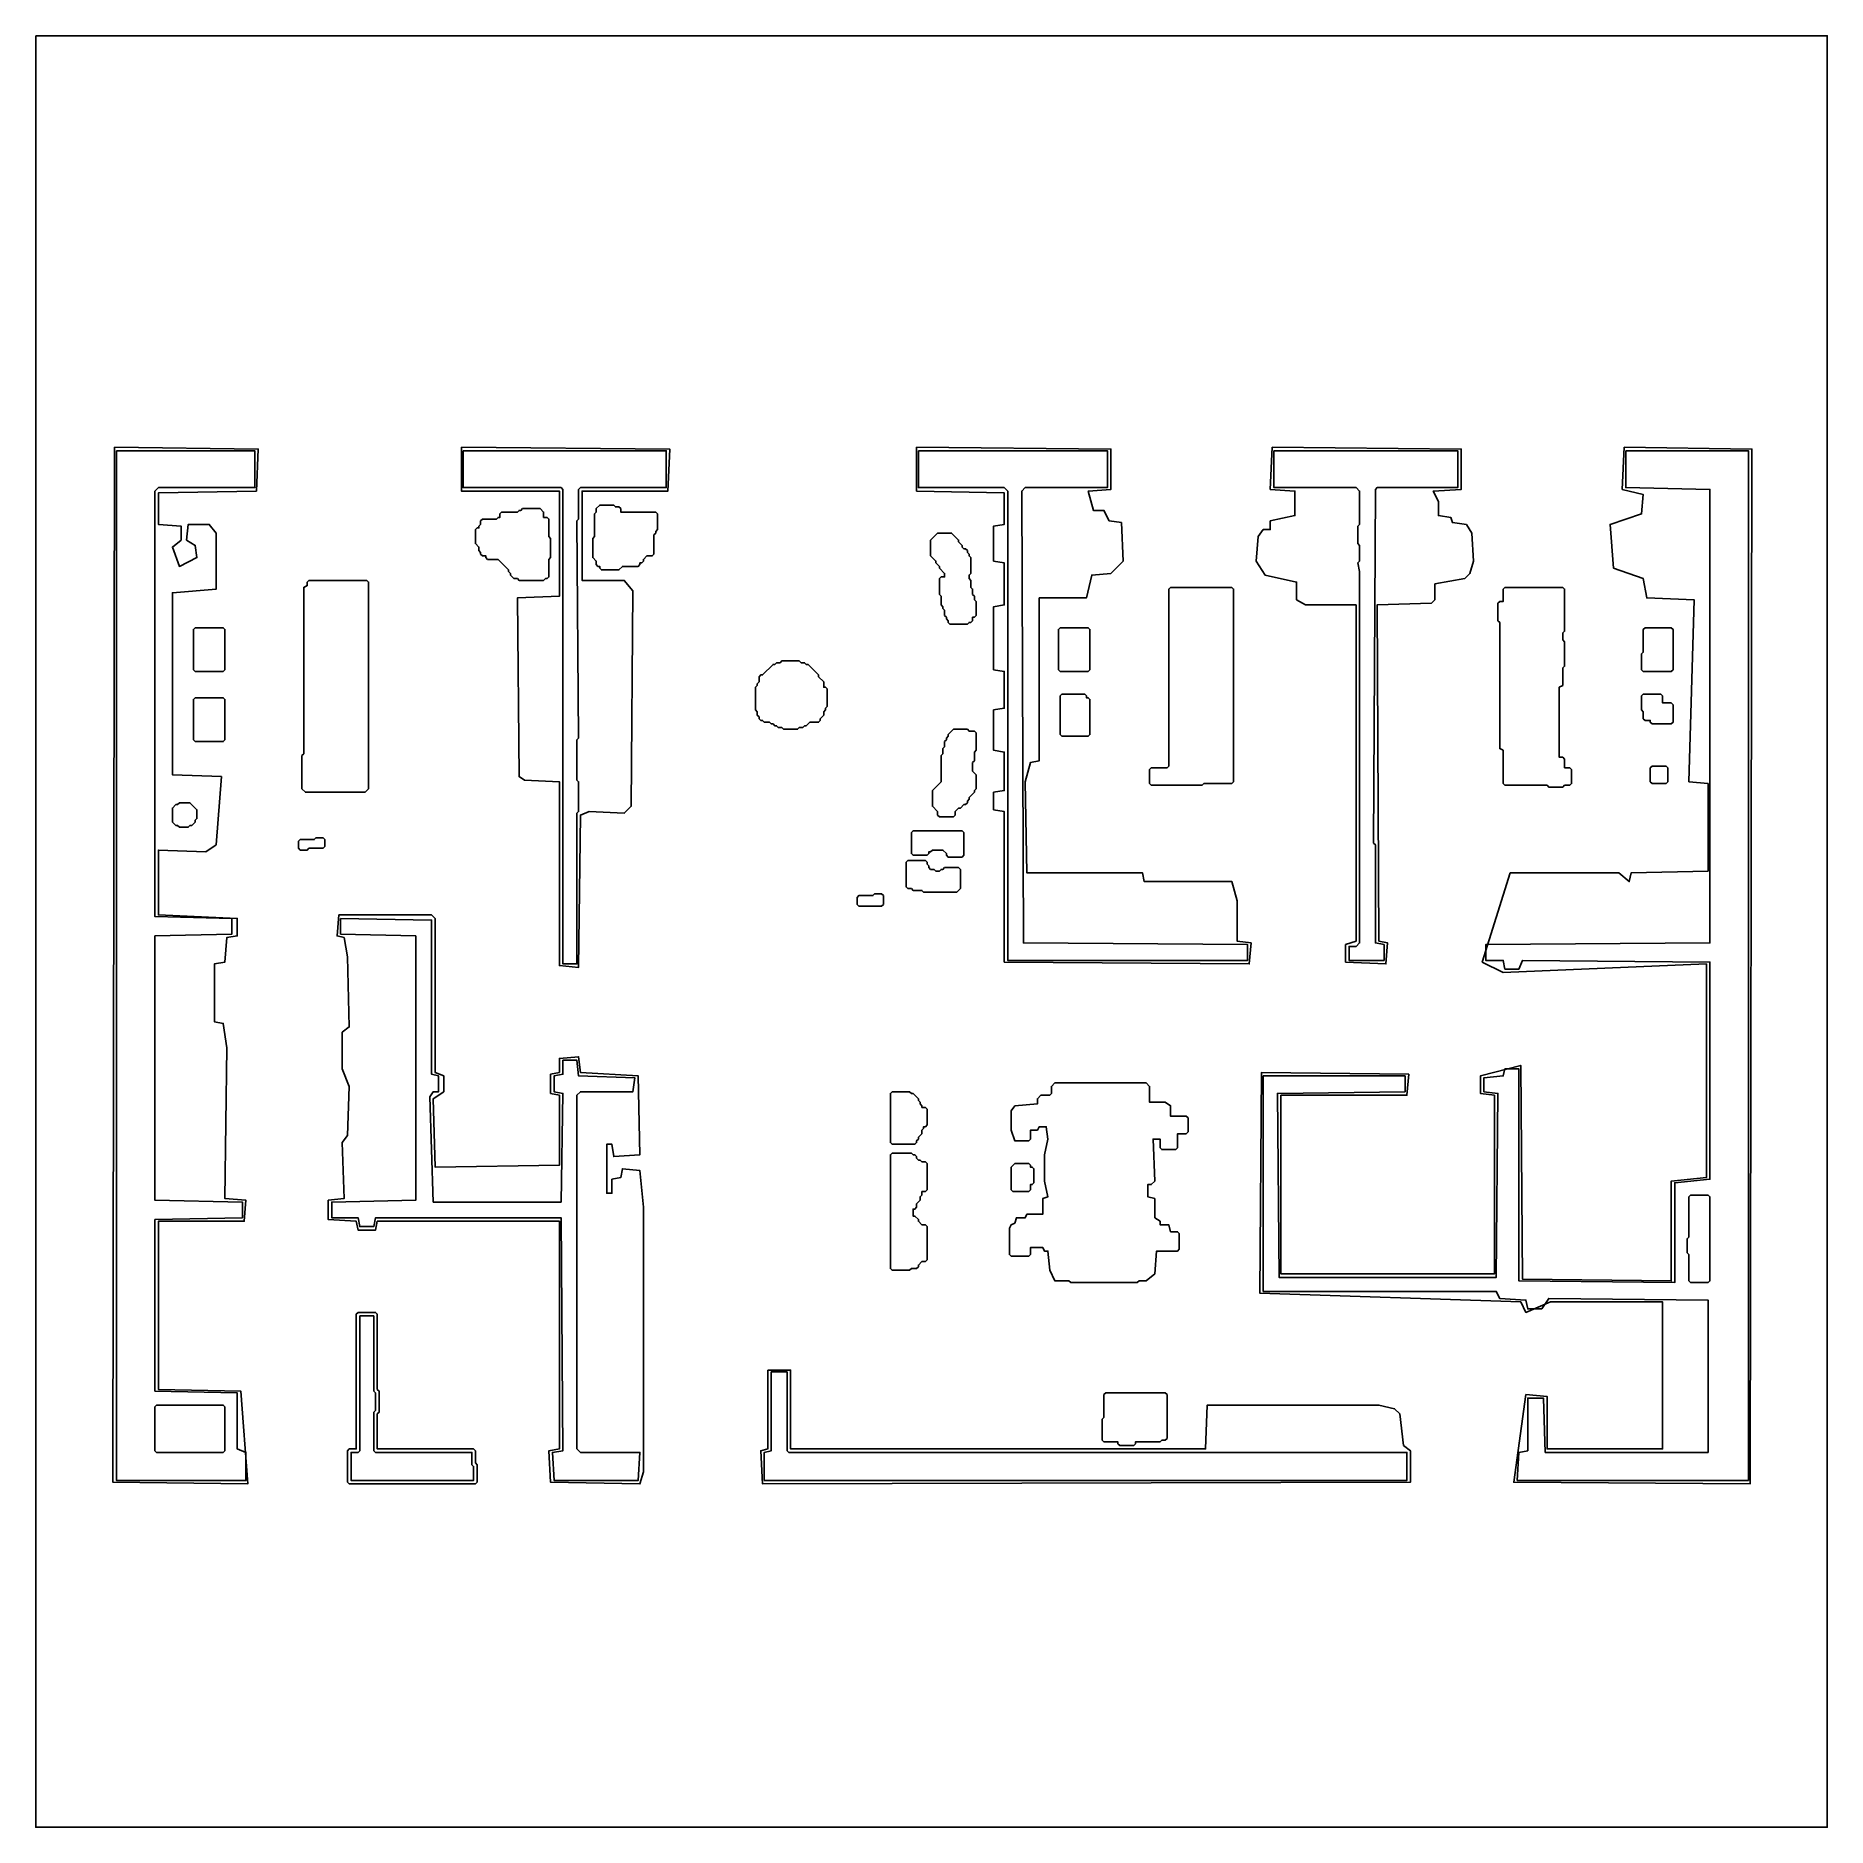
# Model space of a CAD drawing. Header units: metres. Extents: x 0 to 1023, y 1 to 1024.
import ezdxf

# ---------------------------------------------------------------- set-up
doc = ezdxf.new("R2010")
doc.units = ezdxf.units.M
doc.layers.add('A-FURN', color=2, linetype='Continuous')
doc.layers.add('A-WALL', color=1, linetype='Continuous')

msp = doc.modelspace()

# ---------------------------------------------------------------- linework, layer by layer
at = {"layer": 'A-FURN'}
for points in [[(0, 1024), (0, 1), (1023, 1), (1023, 1024), (0, 1024)], [(45, 789), (127, 788), (126, 764), (70, 763), (70, 745), (83, 744), (83, 736), (78, 732), (82, 721), (92, 726), (91, 733), (86, 736), (87, 745), (99, 745), (103, 740), (103, 708), (78, 706), (78, 602), (106, 601), (103, 562), (97, 558), (70, 559), (70, 522), (115, 520), (115, 510), (109, 509), (108, 495), (102, 494), (102, 461), (107, 460), (109, 446), (108, 360), (120, 359), (119, 347), (70, 347), (70, 251), (117, 250), (121, 197), (44, 198), (45, 789)], [(243, 789), (362, 788), (361, 764), (312, 764), (312, 713), (336, 713), (341, 707), (340, 584), (336, 580), (316, 581), (311, 579), (310, 492), (299, 493), (299, 598), (279, 599), (276, 601), (275, 703), (299, 704), (299, 764), (243, 764), (243, 789)], [(503, 789), (614, 788), (614, 765), (601, 764), (604, 753), (610, 753), (613, 747), (620, 746), (621, 724), (614, 717), (603, 716), (600, 703), (573, 703), (573, 610), (568, 609), (565, 598), (566, 546), (632, 546), (633, 541), (683, 541), (686, 530), (686, 507), (694, 506), (693, 494), (553, 495), (553, 581), (547, 582), (547, 592), (553, 593), (553, 615), (547, 616), (547, 639), (553, 640), (553, 661), (547, 662), (547, 698), (553, 699), (553, 723), (547, 724), (547, 744), (553, 745), (553, 763), (503, 764), (503, 789)], [(706, 789), (814, 788), (814, 765), (798, 764), (801, 758), (801, 750), (808, 749), (809, 746), (817, 745), (820, 740), (821, 724), (819, 717), (816, 714), (799, 711), (799, 702), (797, 700), (766, 699), (767, 507), (772, 506), (771, 494), (748, 495), (748, 505), (754, 507), (754, 699), (725, 699), (720, 702), (720, 712), (702, 716), (697, 724), (698, 738), (701, 742), (705, 742), (705, 747), (719, 750), (719, 764), (705, 765), (706, 789)], [(907, 789), (980, 788), (979, 197), (844, 198), (851, 248), (863, 247), (863, 217), (929, 217), (929, 301), (865, 301), (851, 295), (848, 301), (699, 306), (700, 432), (784, 431), (783, 419), (711, 419), (711, 317), (833, 317), (833, 419), (825, 420), (825, 430), (848, 436), (849, 314), (934, 313), (934, 370), (954, 372), (954, 494), (838, 489), (826, 495), (842, 546), (904, 546), (910, 541), (911, 546), (955, 547), (955, 597), (944, 598), (947, 702), (920, 703), (918, 714), (901, 720), (899, 745), (917, 751), (918, 762), (906, 765), (907, 789)], [(254, 747), (255, 748), (263, 748), (264, 749), (265, 749), (265, 751), (266, 752), (275, 752), (276, 753), (277, 753), (278, 754), (288, 754), (290, 752), (290, 749), (292, 749), (293, 748), (293, 738), (294, 737), (294, 726), (293, 725), (293, 715), (292, 714), (291, 714), (290, 713), (276, 713), (275, 714), (273, 714), (271, 716), (271, 717), (270, 718), (270, 719), (264, 725), (258, 725), (257, 726), (257, 727), (255, 727), (254, 728), (254, 729), (253, 730), (253, 732), (251, 734), (251, 742), (252, 743), (253, 743), (253, 744), (254, 745), (254, 747)], [(320, 754), (322, 756), (330, 756), (331, 755), (333, 755), (334, 754), (334, 752), (354, 752), (355, 751), (355, 742), (354, 741), (354, 740), (353, 739), (353, 728), (352, 727), (349, 727), (347, 725), (347, 724), (346, 723), (345, 723), (345, 722), (344, 721), (335, 721), (333, 719), (323, 719), (322, 720), (322, 721), (321, 721), (320, 722), (320, 724), (318, 726), (318, 737), (319, 738), (319, 751), (320, 752), (320, 754)], [(515, 740), (523, 740), (527, 736), (527, 735), (529, 733), (529, 732), (530, 731), (531, 731), (532, 730), (532, 729), (533, 728), (533, 727), (534, 726), (534, 717), (533, 716), (533, 714), (534, 713), (534, 709), (535, 708), (535, 705), (536, 704), (536, 702), (537, 701), (537, 693), (536, 692), (535, 692), (535, 690), (534, 689), (533, 689), (532, 688), (522, 688), (521, 689), (521, 690), (520, 691), (520, 692), (519, 693), (519, 696), (518, 697), (518, 698), (517, 699), (517, 704), (516, 705), (516, 714), (517, 715), (519, 715), (519, 717), (516, 720), (516, 721), (514, 723), (514, 724), (511, 727), (511, 736), (515, 740)], [(156, 713), (189, 713), (190, 712), (190, 594), (188, 592), (154, 592), (152, 594), (152, 613), (153, 614), (153, 709), (155, 710), (155, 712), (156, 713)], [(648, 709), (683, 709), (684, 708), (684, 598), (683, 597), (667, 597), (666, 596), (637, 596), (636, 597), (636, 605), (637, 606), (646, 606), (647, 607), (647, 708), (648, 709)], [(839, 709), (872, 709), (873, 708), (873, 684), (872, 683), (872, 679), (873, 678), (873, 664), (872, 663), (872, 653), (870, 652), (870, 612), (872, 612), (873, 611), (873, 606), (876, 606), (877, 605), (877, 597), (876, 596), (873, 596), (872, 595), (864, 595), (863, 596), (839, 596), (838, 597), (838, 616), (836, 617), (836, 689), (835, 690), (835, 700), (836, 701), (838, 701), (838, 708), (839, 709)], [(91, 686), (107, 686), (108, 685), (108, 662), (107, 661), (91, 661), (90, 662), (90, 685), (91, 686)], [(585, 686), (601, 686), (602, 685), (602, 662), (601, 661), (585, 661), (584, 662), (584, 685), (585, 686)], [(919, 686), (934, 686), (935, 685), (935, 662), (934, 661), (918, 661), (917, 662), (917, 671), (918, 672), (918, 685), (919, 686)], [(413, 658), (414, 659), (415, 659), (421, 665), (422, 665), (423, 666), (425, 666), (426, 667), (436, 667), (437, 666), (439, 666), (440, 665), (441, 665), (447, 659), (447, 658), (450, 655), (450, 652), (451, 652), (452, 651), (452, 641), (451, 640), (451, 639), (450, 638), (450, 636), (448, 634), (448, 633), (447, 632), (442, 632), (440, 630), (439, 630), (438, 629), (436, 629), (435, 628), (427, 628), (426, 629), (424, 629), (423, 630), (422, 630), (421, 631), (420, 631), (419, 632), (416, 632), (415, 633), (414, 633), (413, 634), (413, 635), (412, 636), (412, 638), (411, 639), (411, 652), (412, 653), (412, 654), (413, 655), (413, 658)], [(91, 646), (107, 646), (108, 645), (108, 622), (107, 621), (91, 621), (90, 622), (90, 645), (91, 646)], [(586, 648), (599, 648), (600, 647), (600, 646), (601, 646), (602, 645), (602, 625), (601, 624), (586, 624), (585, 625), (585, 647), (586, 648)], [(917, 647), (918, 648), (928, 648), (929, 647), (929, 643), (934, 643), (935, 642), (935, 632), (934, 631), (923, 631), (922, 632), (922, 633), (919, 633), (918, 634), (918, 638), (917, 639), (917, 647)], [(536, 627), (537, 626), (537, 616), (536, 615), (536, 610), (535, 609), (535, 604), (537, 602), (537, 594), (536, 593), (536, 592), (533, 589), (533, 588), (532, 587), (532, 586), (531, 585), (530, 585), (528, 583), (527, 583), (525, 581), (525, 579), (524, 578), (516, 578), (515, 579), (515, 581), (512, 584), (512, 593), (517, 598), (517, 613), (518, 614), (518, 617), (519, 618), (519, 621), (520, 622), (520, 623), (521, 624), (521, 625), (524, 628), (532, 628), (533, 627), (536, 627)], [(922, 606), (923, 607), (931, 607), (932, 606), (932, 598), (931, 597), (923, 597), (922, 598), (922, 606)], [(82, 586), (81, 585), (80, 585), (78, 583), (78, 575), (80, 573), (81, 573), (82, 572), (87, 572), (88, 573), (89, 573), (91, 575), (91, 576), (92, 577), (92, 582), (88, 586), (82, 586)], [(165, 565), (165, 561), (164, 560), (156, 560), (155, 559), (151, 559), (150, 560), (150, 564), (151, 565), (159, 565), (160, 566), (164, 566), (165, 565)], [(500, 569), (501, 570), (529, 570), (530, 569), (530, 556), (529, 555), (521, 555), (520, 556), (520, 557), (518, 559), (512, 559), (511, 558), (510, 558), (510, 557), (509, 556), (501, 556), (500, 557), (500, 569)], [(497, 552), (498, 553), (508, 553), (509, 552), (509, 551), (510, 550), (510, 549), (511, 548), (513, 548), (514, 547), (516, 547), (517, 548), (518, 548), (519, 549), (527, 549), (528, 548), (528, 537), (526, 535), (507, 535), (506, 536), (501, 536), (500, 537), (498, 537), (497, 538), (497, 552)], [(484, 533), (484, 528), (483, 527), (470, 527), (469, 528), (469, 532), (470, 533), (478, 533), (479, 534), (483, 534), (484, 533)], [(173, 522), (226, 522), (228, 520), (228, 432), (233, 430), (233, 421), (227, 417), (228, 378), (299, 379), (299, 419), (294, 420), (294, 431), (299, 432), (299, 440), (310, 441), (311, 432), (344, 430), (345, 385), (330, 384), (329, 391), (326, 391), (326, 363), (329, 363), (329, 371), (334, 372), (335, 377), (345, 376), (347, 355), (347, 204), (345, 197), (294, 198), (293, 216), (299, 217), (299, 347), (195, 347), (194, 342), (184, 342), (183, 347), (167, 348), (167, 359), (176, 360), (175, 392), (178, 396), (179, 424), (175, 434), (175, 455), (179, 458), (178, 498), (176, 509), (172, 510), (173, 522)], [(489, 421), (499, 421), (500, 420), (501, 420), (504, 417), (504, 416), (505, 415), (505, 414), (506, 413), (506, 412), (508, 412), (509, 411), (509, 402), (508, 401), (507, 401), (507, 400), (506, 399), (506, 397), (504, 395), (504, 394), (503, 393), (503, 392), (502, 391), (489, 391), (488, 392), (488, 420), (489, 421)], [(559, 413), (572, 414), (572, 417), (574, 419), (579, 419), (580, 420), (580, 424), (582, 426), (634, 426), (636, 424), (636, 415), (645, 415), (648, 413), (648, 407), (657, 407), (658, 406), (658, 398), (657, 397), (652, 397), (652, 389), (651, 388), (643, 388), (642, 389), (642, 394), (638, 394), (639, 370), (637, 368), (635, 368), (635, 361), (639, 360), (639, 349), (642, 347), (642, 345), (647, 345), (648, 341), (652, 341), (653, 340), (653, 331), (652, 330), (640, 330), (639, 317), (634, 313), (630, 313), (629, 312), (591, 312), (590, 313), (582, 313), (579, 319), (578, 330), (576, 330), (575, 332), (568, 332), (568, 328), (567, 327), (557, 327), (556, 328), (556, 343), (557, 345), (559, 346), (560, 349), (565, 349), (566, 351), (575, 351), (575, 360), (578, 361), (576, 370), (576, 385), (578, 394), (577, 401), (573, 401), (572, 399), (568, 399), (568, 394), (567, 393), (559, 393), (557, 399), (557, 410), (559, 413)], [(489, 386), (500, 386), (501, 385), (502, 385), (503, 384), (503, 383), (504, 382), (505, 382), (506, 381), (508, 381), (509, 380), (509, 365), (508, 364), (506, 364), (506, 362), (505, 361), (505, 359), (503, 357), (503, 355), (502, 354), (501, 354), (501, 350), (502, 350), (504, 348), (504, 347), (506, 345), (508, 345), (509, 344), (509, 325), (508, 324), (506, 324), (504, 322), (504, 321), (503, 320), (500, 320), (499, 319), (489, 319), (488, 320), (488, 385), (489, 386)], [(559, 380), (567, 380), (568, 379), (568, 378), (569, 378), (570, 377), (570, 369), (569, 368), (568, 368), (568, 365), (567, 364), (558, 364), (557, 365), (557, 378), (559, 380)], [(184, 295), (194, 295), (195, 294), (195, 251), (196, 250), (196, 238), (195, 237), (195, 217), (250, 217), (251, 216), (251, 209), (252, 208), (252, 198), (251, 197), (179, 197), (178, 198), (178, 216), (179, 217), (183, 217), (183, 294), (184, 295)], [(418, 262), (431, 262), (431, 217), (668, 217), (669, 242), (767, 242), (776, 240), (779, 237), (781, 219), (785, 216), (785, 198), (415, 197), (414, 216), (418, 217), (418, 262)], [(610, 248), (611, 249), (645, 249), (646, 248), (646, 223), (645, 222), (643, 222), (642, 221), (628, 221), (628, 220), (627, 219), (619, 219), (618, 220), (618, 221), (610, 221), (609, 222), (609, 234), (610, 235), (610, 248)]]:
    msp.add_lwpolyline(points, dxfattribs=at)
at = {"layer": 'A-WALL'}
for points in [[(46, 787), (46, 199), (120, 199), (120, 215), (115, 217), (115, 249), (68, 250), (68, 348), (118, 349), (118, 358), (68, 359), (68, 510), (112, 511), (112, 520), (68, 521), (68, 764), (70, 766), (125, 766), (125, 787), (46, 787)], [(244, 787), (244, 766), (300, 766), (301, 765), (301, 494), (309, 494), (309, 580), (310, 581), (310, 598), (309, 599), (309, 622), (310, 623), (309, 747), (310, 748), (310, 765), (311, 766), (360, 766), (360, 787), (244, 787)], [(504, 787), (504, 766), (553, 766), (555, 764), (555, 496), (692, 496), (692, 505), (564, 506), (563, 764), (565, 766), (612, 766), (612, 787), (504, 787)], [(908, 787), (908, 766), (956, 765), (956, 506), (828, 505), (828, 496), (838, 496), (839, 491), (847, 491), (849, 496), (956, 495), (956, 371), (936, 369), (936, 312), (847, 313), (847, 434), (839, 434), (838, 430), (827, 429), (827, 421), (835, 420), (834, 315), (710, 315), (709, 420), (782, 421), (782, 430), (701, 430), (701, 307), (834, 307), (836, 303), (851, 302), (852, 297), (860, 297), (864, 303), (955, 302), (955, 215), (862, 215), (861, 246), (852, 246), (852, 216), (847, 215), (846, 199), (978, 199), (978, 787), (908, 787)], [(707, 787), (707, 766), (754, 766), (756, 764), (756, 745), (755, 744), (755, 734), (756, 733), (756, 724), (755, 723), (756, 718), (756, 506), (754, 504), (750, 504), (750, 496), (770, 496), (770, 505), (765, 506), (765, 562), (764, 563), (765, 765), (766, 766), (812, 766), (812, 787), (707, 787)], [(174, 520), (174, 511), (217, 510), (217, 359), (169, 358), (169, 349), (184, 349), (185, 344), (193, 344), (194, 349), (300, 349), (301, 216), (295, 215), (296, 199), (344, 199), (345, 215), (311, 215), (309, 217), (309, 419), (311, 421), (341, 421), (342, 429), (310, 430), (309, 439), (301, 439), (301, 431), (296, 430), (296, 421), (301, 420), (300, 358), (227, 358), (225, 418), (227, 421), (230, 421), (230, 430), (226, 431), (226, 519), (174, 520)], [(945, 362), (955, 362), (956, 361), (956, 313), (955, 312), (945, 312), (944, 313), (944, 328), (943, 329), (943, 337), (944, 338), (944, 361), (945, 362)], [(185, 293), (185, 216), (184, 215), (180, 215), (180, 199), (250, 199), (250, 207), (249, 208), (249, 215), (194, 215), (193, 216), (193, 238), (194, 239), (194, 249), (193, 250), (193, 293), (185, 293)], [(420, 261), (420, 216), (416, 215), (416, 199), (783, 199), (783, 215), (430, 215), (429, 216), (429, 261), (420, 261)], [(68, 241), (69, 242), (107, 242), (108, 241), (108, 216), (107, 215), (69, 215), (68, 216), (68, 241)]]:
    msp.add_lwpolyline(points, dxfattribs=at)

doc.saveas('drawing.dxf')
